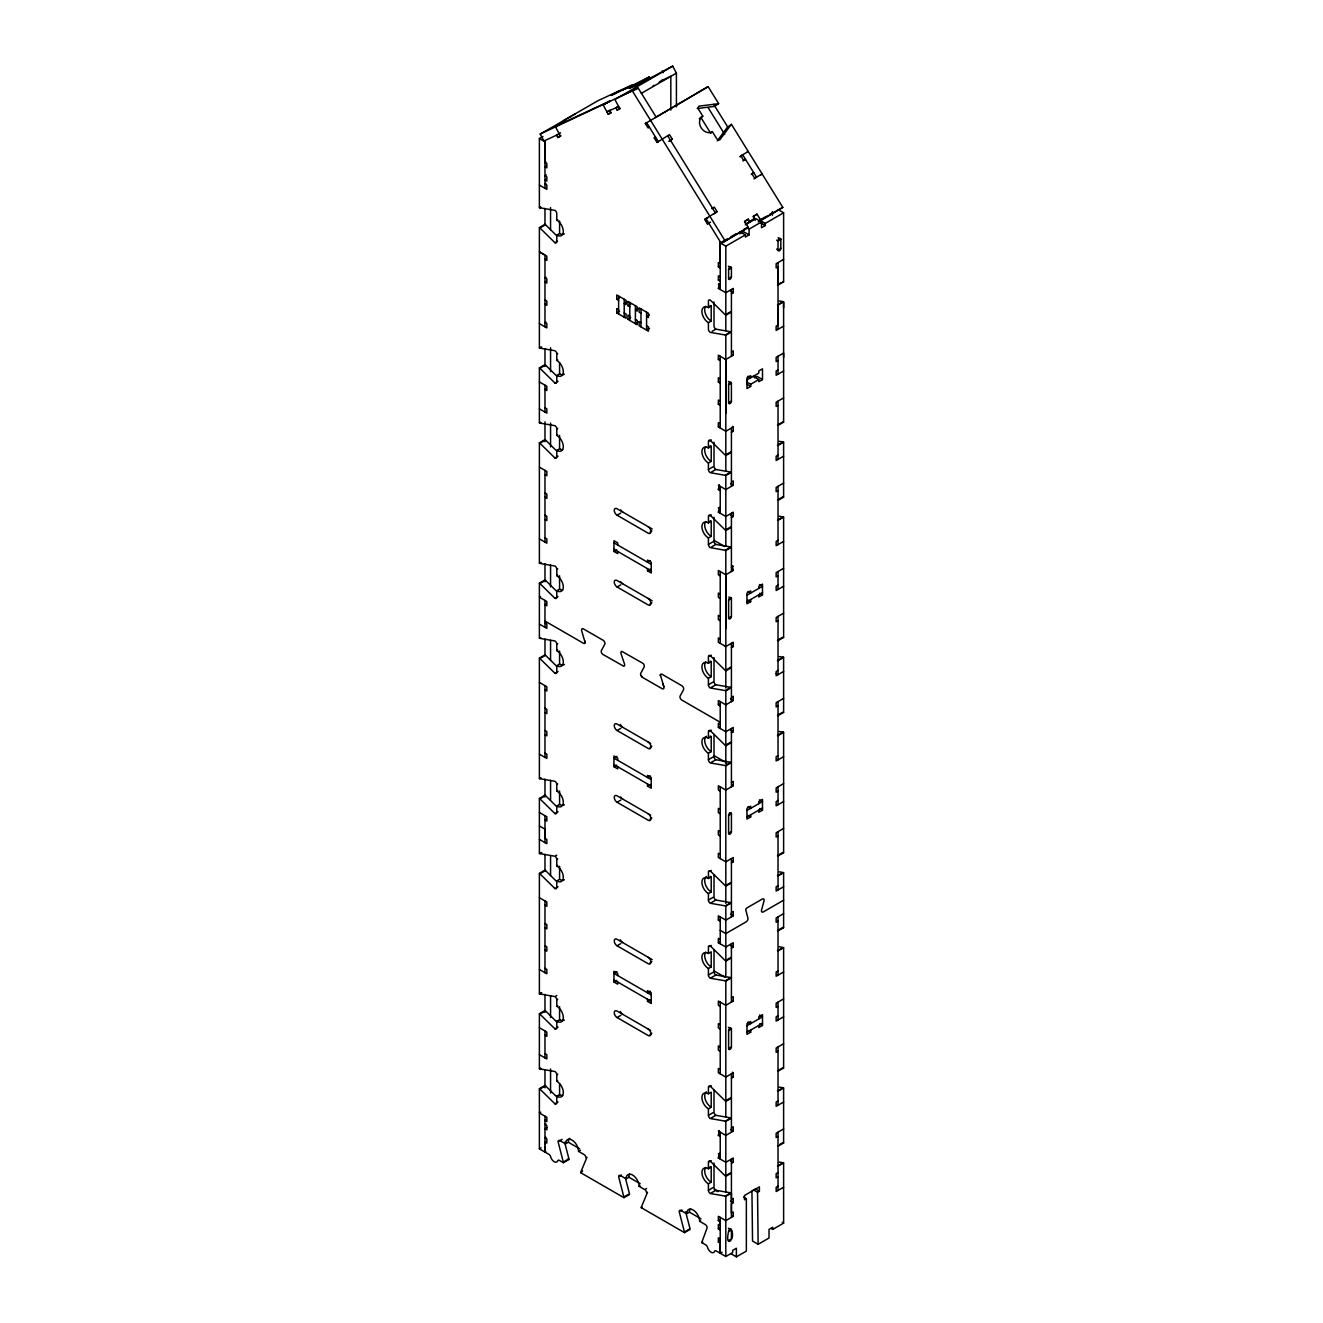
<?xml version="1.0" encoding="UTF-8"?>
<svg xmlns="http://www.w3.org/2000/svg" width="1323" height="1323" viewBox="0 0 1323 1323"><rect width="100%" height="100%" fill="white"/><g stroke="black" fill="none" stroke-linecap="round" stroke-linejoin="round"><path stroke-width="1.5" d="M556.768 1096.899L545.506 1085.852A2.629 1.521 60 0 0 544.977 1085.455L539.387 1088.68A2.629 1.521 60 0 1 539.916 1089.077L554.916 1103.812A2.629 1.521 60 0 0 556.785 1102.737L556.785 1096.271A9.228 5.325 60 0 0 563.317 1092.5A9.228 5.325 60 0 0 556.785 1081.205L556.785 1074.739A2.629 1.521 60 0 0 554.916 1071.514L539.916 1068.918A2.629 1.521 60 0 1 539.387 1068.703L539.387 1013.732L544.977 1010.507A2.629 1.521 60 0 1 545.506 1010.904L556.768 1021.935M539.387 1013.732A2.629 1.521 60 0 1 539.916 1014.129L554.916 1028.847A2.629 1.521 60 0 0 556.785 1027.773L556.785 1021.323A9.228 5.325 60 0 0 563.317 1017.552A9.228 5.325 60 0 0 556.785 1006.241L556.785 999.791A2.629 1.521 60 0 0 554.916 996.566L539.916 993.953A2.629 1.521 60 0 1 539.387 993.738L539.387 873.412L544.977 870.17A2.629 1.521 60 0 1 545.506 870.567L556.768 881.614M539.387 873.412A2.629 1.521 60 0 1 539.916 873.808L554.916 888.527A2.629 1.521 60 0 0 556.785 887.452L556.785 880.986A9.228 5.325 60 0 0 563.317 877.232A9.228 5.325 60 0 0 556.785 865.92L556.785 859.47A2.629 1.521 60 0 0 554.916 856.229L539.916 853.633A2.629 1.521 60 0 1 539.387 853.418L539.387 798.447L544.977 795.222A2.629 1.521 60 0 1 545.506 795.619L556.768 806.666M539.387 798.447A2.629 1.521 60 0 1 539.916 798.844L554.916 813.579A2.629 1.521 60 0 0 556.785 812.504L556.785 806.038A9.228 5.325 60 0 0 563.317 802.267A9.228 5.325 60 0 0 556.785 790.972L556.785 784.506A2.629 1.521 60 0 0 554.916 781.281L539.916 778.685A2.646 1.521 60 0 1 539.387 778.47L539.387 658.126L544.977 654.902A2.629 1.521 60 0 1 545.506 655.298L556.768 666.345M539.387 658.126A2.629 1.521 60 0 1 539.916 658.523L554.916 673.242A2.629 1.521 60 0 0 556.785 672.167L556.785 665.717A9.228 5.325 60 0 0 563.317 661.947A9.228 5.325 60 0 0 556.785 650.651L556.785 644.185A2.629 1.521 60 0 0 554.916 640.96L539.916 638.364A2.646 1.521 60 0 1 539.387 638.133L539.387 583.162L544.977 579.937A2.646 1.521 60 0 1 545.506 580.334L556.768 591.381M539.387 583.162A2.646 1.521 60 0 1 539.916 583.575L554.916 598.294A2.629 1.521 60 0 0 556.785 597.219L556.785 590.753A9.228 5.325 60 0 0 563.317 586.999A9.228 5.325 60 0 0 556.785 575.687L556.785 569.237A2.629 1.521 60 0 0 554.916 565.996L539.916 563.4A2.646 1.521 60 0 1 539.387 563.185L539.387 442.841L544.977 439.616A2.629 1.521 60 0 1 545.506 440.013L556.768 451.06M539.387 442.841A2.629 1.521 60 0 1 539.916 443.238L554.916 457.973A2.629 1.521 60 0 0 556.785 456.898L556.785 450.432A9.228 5.325 60 0 0 563.317 446.661A9.228 5.325 60 0 0 556.785 435.366L556.785 428.9A2.629 1.521 60 0 0 554.916 425.675L539.916 423.079A2.646 1.521 60 0 1 539.387 422.864L539.387 367.893L544.977 364.668A2.646 1.521 60 0 1 545.506 365.065L556.768 376.096M539.387 367.893A2.646 1.521 60 0 1 539.916 368.29L554.916 383.009A2.629 1.521 60 0 0 556.785 381.934L556.785 375.484A9.228 5.325 60 0 0 563.317 371.713A9.228 5.325 60 0 0 556.785 360.402L556.785 353.952A2.629 1.521 60 0 0 554.916 350.727L539.916 348.131A2.646 1.521 60 0 1 539.387 347.899L539.387 227.573L544.977 224.331A2.646 1.521 60 0 1 545.506 224.728L556.768 235.775M542.943 136.467L539.387 138.518L539.387 207.579A2.646 1.521 60 0 0 539.916 207.794L554.916 210.39A2.629 1.521 60 0 1 556.751 213.218L556.785 220.081A9.228 5.325 60 0 1 563.317 231.393A9.228 5.325 60 0 1 556.785 235.147L556.785 241.613A2.629 1.521 60 0 1 554.916 242.688L539.916 227.969A2.646 1.521 60 0 0 539.387 227.573M545.903 1151.539L544.977 1152.085L544.977 1147.058M544.977 1144.544L545.903 1141.501M544.977 842.619L544.977 829.157L539.387 825.932M539.387 624.109L546.846 628.408L546.846 624.109L544.977 623.034L544.977 621.066L583.393 643.243A2.629 1.521 60 0 0 585.163 642.78L581.558 630.393A2.629 1.521 60 0 1 583.377 628.888L603.09 640.249A2.629 1.521 60 0 1 604.363 641.589L604.859 642.763A2.629 1.521 60 0 1 604.76 644.301L601.386 650.552A2.629 1.521 60 0 0 602.61 654.273L623.662 666.23A2.629 1.521 60 0 0 624.456 663.865L621.066 653.711A2.629 1.521 60 0 1 621.86 651.363L642.912 663.319A2.629 1.521 60 0 1 644.136 667.04L640.762 673.275A2.629 1.521 60 0 0 640.663 674.813L642.432 677.326L662.145 688.704A2.629 1.521 60 0 0 663.815 686.587L660.359 674.796A2.629 1.521 60 0 1 662.128 674.333L681.825 685.711A2.629 1.521 60 0 1 683.511 689.763L680.121 696.014A2.629 1.521 60 0 0 681.808 700.065L720.225 722.242L720.225 724.21L718.356 723.135L718.356 727.435L725.814 731.751L733.273 727.435L733.273 731.751L731.421 732.826M545.886 166.235L544.96 166.781L546.846 167.872L546.846 163.556L544.977 162.481L544.977 140.519M722.093 1252.186L720.225 1253.261L720.225 1243.223L718.356 1242.132L718.356 1237.832L720.241 1238.923M720.225 241.712L720.225 263.657L718.356 262.582L718.356 266.899L720.241 267.974M725.814 628.59L725.814 574.777L733.273 570.461L732.347 565.632M725.814 413.322L725.814 359.492L733.273 355.192L733.273 350.876L731.421 351.968M779.346 283.602L777.494 284.677A2.646 1.521 60 0 0 778.023 285.073L783.613 281.849L783.613 212.788L765.256 223.405L765.256 225.555L761.519 227.705L761.519 221.95L749.099 229.127L749.099 234.882L745.362 237.032L745.362 234.882L725.814 246.161L725.814 330.684M772.434 215.236L772.434 211.564M778.023 329.361L778.023 305.067L783.613 301.842L783.613 422.169L778.023 425.411A2.629 1.521 60 0 1 777.494 425.014M778.023 285.073L778.023 262.582M782.158 637.603L777.494 640.282A2.629 1.521 60 0 0 778.023 640.679L783.613 637.454L783.613 517.111A2.629 1.521 60 0 0 783.084 516.896L779.33 516.251M777.494 499.962A2.629 1.521 60 0 0 778.023 500.359L783.613 497.134L783.613 442.163A2.629 1.521 60 0 0 783.084 441.948L779.33 441.287M783.613 357.524L783.613 353.043L776.154 357.342L776.154 361.642L778.023 360.567M783.613 307.912L783.613 301.842A2.646 1.521 60 0 0 783.084 301.611L779.33 300.966M585.163 642.78L585.08 641.142M660.359 674.796L660.293 675.855M586.949 1157.294L580.78 1172.128A2.629 1.521 60 0 0 580.698 1172.707L623.943 1197.679L629.55 1194.454A2.629 1.521 60 0 0 629.467 1193.793L625.531 1178.512M647.509 1192.271L641.341 1207.105A2.629 1.521 60 0 0 641.258 1207.667L684.504 1232.639L690.11 1229.414A2.629 1.521 60 0 0 690.027 1228.753L685.645 1211.785M717.248 140.883L727.253 127.405A2.629 2.15 54.8 0 1 727.716 126.991L731.47 124.362L782.803 207.38L760.378 220.809M649.345 127.091L648.105 127.984L645.343 123.502L708.119 86.623L718.604 103.558L714.867 106.204A2.629 2.15 54.8 0 1 714.271 106.419L697.254 108.536M760.874 174.818L762.131 173.941L754.672 178.241L751.894 173.76L753.763 172.685L751.266 174.454M708.119 86.623L655.348 117.565M655.513 137.063L654.273 137.956L657.051 142.437L657.978 141.892M657.051 142.437L669.488 134.615L672.266 139.08L669.14 141.28M700.347 117.863A9.228 7.525 54.8 0 1 700.909 117.482L702.778 116.159L698.627 109.445A2.629 2.15 54.8 0 1 699.106 106.121L718.009 103.773A2.629 2.15 55.1 0 0 718.604 103.558M669.157 141.048L672.266 139.08M731.47 124.362A2.629 2.15 54.7 0 0 730.991 124.759L719.894 139.742A2.629 2.15 54.8 0 1 716.636 138.568L712.485 131.853L710.616 133.176L700.909 117.482M740.185 156.527L742.683 154.758L756.524 177.166L754.044 178.936M742.947 161.009L745.444 159.24L743.576 160.315L740.814 155.849L748.272 151.533L746.867 152.343M711.857 208.654L714.337 207.132L717.116 211.614L713.99 213.813M710.55 222.132L707.441 223.918L704.663 219.436L717.116 211.614M707.441 223.918L709.624 222.496M749.694 221.404L748.305 219.155L744.568 221.801L745.957 224.034L754.656 218.527L753.283 216.294L757.004 214.144L760.725 220.147L758.228 221.9M757.004 214.144L753.267 216.774L755.383 220.197M754.656 218.527L747.611 223.074M705.92 218.56L721.267 243.399L748.289 227.308L744.584 221.305L748.305 219.155M721.267 243.399L748.289 227.308M659.119 82.158L662.294 80.19M676.417 106.882L676.417 73.112L672.679 66.15L634.792 86.326L628.905 88.36L649.328 76.949L650.271 78.685M540.512 596.557L539.387 597.202L546.846 601.502L546.846 605.818L544.977 604.727L545.903 604.198M559.298 133.904L543.935 141.015L540.197 134.053L575.092 113.993M563.003 122.642L555.544 126.942L560.539 136.236L557.76 137.509L556.52 135.194L560.555 132.862M563.912 122.444L565.781 121.369M618.668 91.122L611.209 95.421L626.937 87.946M613.988 94.148L615.856 93.073M622.306 90.295L624.158 89.22M625.068 89.021L649.328 76.949M609.688 110.603L610.928 112.935L608.167 114.208L603.172 104.93L610.631 100.631L561.134 123.717M603.172 104.93L610.631 100.631M672.679 66.15L614.881 99.523L619.875 108.8L617.097 110.074L615.856 107.758L616.783 107.213M540.197 134.053L638.199 88.095L655.927 116.755M557.76 137.509L560.869 135.723M609.903 110.173L606.91 111.893L618.618 106.485M641.39 93.338L676.417 73.112M608.167 114.208L611.276 112.422M617.097 110.074L620.206 108.288M544.977 162.481L545.903 161.952M546.366 174.934L544.96 175.744L546.846 176.835L546.846 181.135L544.977 180.06L545.903 179.531M645.343 123.502L646.269 122.956M545.903 183.467L544.977 184.013L546.846 185.088L546.846 189.387L539.387 185.088M654.273 137.956L655.199 137.41M539.387 207.579L540.313 207.05M539.916 207.794L540.842 207.264M540.842 227.424L545.506 224.728M556.785 220.081L557.711 219.552M556.785 235.147L559.579 233.543A9.228 5.325 60 0 0 564.375 233.873M554.916 242.688L557.413 241.249M545.903 258.845L544.977 259.391L546.846 260.466L546.846 256.166L539.387 251.85L544.977 255.091L544.977 326.847M740.053 156.759L743.278 155.056M545.903 277.152L544.977 277.681L546.846 278.773L546.846 283.072L544.977 281.997L545.903 281.452M545.903 303.695L544.977 304.24L546.846 305.315L546.846 301.016L544.977 299.941M704.663 219.436L707.772 217.65M545.903 322.002L544.977 322.547L546.846 323.622L546.846 327.922L539.387 323.622M745.279 224.86L755.929 218.708L761.519 221.95M627.003 301.958L624.208 303.579L626.077 304.654L626.077 300.338L616.75 294.963L616.75 299.263L619.561 297.658M720.225 289.489L720.225 242.936L727.336 238.835M730.891 236.784L736.216 233.708M766.331 216.311L759.65 220.164L765.256 223.405M769.672 214.376L773.012 212.457M539.387 347.899L540.776 347.106M760.725 220.147L782.803 207.38M539.916 348.131L541.785 347.039M739.772 233.807L743.493 231.657L749.099 234.882M638.199 308.424L635.404 310.029L637.256 311.103L637.256 306.804L627.945 301.412L627.945 305.729L630.74 304.108M618.618 309.665L616.75 308.59L616.75 312.906L619.561 311.285M556.785 353.952L557.711 353.406M540.842 367.744L545.506 365.065M718.356 266.899L719.299 266.353M556.785 360.402L557.711 359.873M629.814 316.131L627.945 315.056L627.945 319.356L630.74 317.752M649.378 314.874L646.583 316.495L648.452 317.57L648.452 313.253L639.125 307.879L639.125 312.178L640.994 313.253M728.609 269.578L731.421 267.974A1.984 1.141 -60 0 0 730.015 267.064A1.984 1.141 -60 0 0 728.609 269.479L728.609 278.558A1.984 1.141 -60 0 0 730.015 279.269A1.984 1.141 -60 0 0 731.421 276.838M778.023 237.727L780.818 239.347L778.023 241.051L778.023 250.03L780.818 248.41L780.818 239.347A1.984 1.141 -60 0 0 779.429 238.537A1.984 1.141 -60 0 0 778.023 240.968L776.618 240.158M638.381 321.936L635.404 323.672L635.404 305.729M720.241 276.954L718.356 275.862L718.356 280.162L719.299 279.633M556.785 375.484L559.579 373.863A9.228 5.325 60 0 0 564.375 374.211M731.421 293.805L733.273 292.73L733.273 288.414L725.814 292.73L718.356 288.414L719.299 283.569M728.609 278.558L731.421 276.937L731.421 267.874L728.427 266.237M718.356 288.414L719.299 287.885M554.916 383.009L558.025 381.222M649.56 328.402L646.583 330.122L646.583 312.178M545.903 388.912L544.977 389.458L546.846 390.533L546.846 386.233L539.387 381.917M783.613 259.358L776.154 263.657L776.154 267.974L778.023 266.899L778.023 325.045L776.154 326.12L776.154 330.436L783.613 326.12M708.417 322.696A9.228 5.325 60 0 1 701.901 311.401A9.228 5.325 60 0 1 708.417 307.631L711.212 306.01L711.212 321.092L708.417 322.696L708.45 329.576A2.629 1.521 60 0 0 710.286 332.387L725.285 334.984A2.646 1.538 60 0 1 725.814 335.199L731.421 331.974A2.646 1.538 60 0 0 730.875 331.759L715.875 329.162L712.154 331.312M726.228 314.279L730.875 311.6A2.646 1.521 60 0 0 731.421 311.996L725.814 315.221A2.646 1.521 60 0 1 725.285 314.824L710.286 300.089A2.629 1.521 60 0 0 708.417 301.164L708.417 307.631M780.289 283.072L781.215 282.527M539.387 422.864L540.313 422.318M539.916 423.079L540.842 422.533M556.785 428.9L557.711 428.371M725.285 334.984L729.949 332.288M778.42 304.307L783.084 301.611M540.842 442.709L545.506 440.013M556.785 435.366L557.711 434.82M556.785 450.432L559.579 448.811A9.228 5.325 60 0 0 562.688 449.704M724.706 358.847L725.814 359.492L718.356 355.192L718.356 359.492L719.299 358.963M554.916 457.973L558.025 456.17M720.225 378.874L718.356 377.799L718.356 382.099L719.299 381.553M728.609 384.795A1.968 1.141 -60 0 1 730.015 382.364A1.968 1.141 -60 0 1 731.404 383.174L731.421 401.117A1.968 1.141 -60 0 1 730.015 403.532A1.968 1.141 -60 0 1 728.609 402.738L728.626 384.795L731.421 383.174L728.427 381.454M746.718 380.081L758.774 373.119L758.774 370.969L762.495 368.819L762.495 379.585L758.774 381.735L758.774 379.585L753.184 376.344M754.424 377.783L756.905 376.344L762.495 379.585M746.503 381.818L750.687 384.249L758.774 379.585M720.225 401.117L718.356 400.042L718.356 404.342L719.299 403.813M778.023 369.894L776.154 370.969L776.154 375.285L783.613 370.969M750.687 384.249L750.687 386.399L746.966 388.549L746.966 377.783L750.687 375.633L750.687 377.783L747.892 376.179M728.626 402.721L731.421 401.117M720.225 423.724L718.356 422.649L718.356 426.949L719.299 426.403M731.421 432.323L733.273 431.248L733.273 426.949L725.814 431.248L718.356 426.949M783.613 397.892L776.154 402.192L776.154 406.492L778.023 405.417M709.36 440.956L711.212 439.881M708.417 463.017A9.228 5.325 60 0 1 701.901 451.722A9.228 5.325 60 0 1 708.417 447.951L711.212 446.347L711.212 461.413L708.417 463.017L708.417 469.483A2.629 1.521 60 0 0 710.286 472.708L725.285 475.304A2.646 1.521 60 0 1 725.814 475.536L731.421 472.294A2.646 1.521 60 0 0 730.875 472.079L715.875 469.483L711.212 472.179M652.173 529.035L617.064 508.76A3.952 2.282 60 0 0 614.269 510.364A3.952 2.282 60 0 0 617.064 515.209L620.801 513.059M726.228 454.599L730.875 451.92A2.646 1.521 60 0 0 731.421 452.317L725.814 455.542A2.646 1.521 60 0 1 725.285 455.145L710.286 440.427A2.629 1.521 60 0 0 708.417 441.502L708.417 447.951M778.42 424.468L779.346 423.939M780.289 423.393L781.215 422.847M782.158 422.318L783.084 421.772A2.629 1.521 60 0 0 783.613 422.169M539.387 563.185L540.776 562.374M539.916 563.4L540.842 562.87M708.417 469.483L713.08 466.787M556.785 569.237L557.711 568.692M725.285 475.304L729.949 472.625M782.158 442.477L777.494 445.173A2.629 1.521 60 0 1 778.023 445.388L783.613 442.163M540.842 583.03L545.506 580.334M556.785 575.687L557.711 575.158M720.225 490.635L718.356 489.56L719.299 484.714M718.356 489.56L719.299 489.014M731.421 482.019L733.273 480.944L733.273 485.26L725.814 489.56L718.356 485.26M778.023 455.112L776.154 456.187L776.154 460.503L783.613 456.187M617.692 544.993L617.692 542.843L613.955 540.694L613.955 551.459L616.75 549.839M650.006 532.078L651.875 531.003M556.785 590.753L559.579 589.148A9.228 5.325 60 0 0 562.688 590.025M554.916 598.294L558.025 596.491M731.421 517.541L733.273 516.466L733.273 512.166L725.814 516.466L718.356 512.166L719.299 507.321M709.36 515.92L711.212 514.829M718.356 512.166L719.299 511.621M708.417 537.981A9.228 5.325 60 0 1 701.901 526.67A9.228 5.325 60 0 1 708.417 522.916L711.212 521.295L711.212 536.361L708.417 537.981L708.417 544.431A2.629 1.521 60 0 0 710.286 547.672L725.285 550.269A2.646 1.521 60 0 1 725.814 550.484L731.421 547.259A2.646 1.521 60 0 0 730.875 547.044L715.875 544.431L711.212 547.127M783.613 483.093L776.154 487.41L776.154 491.709L778.023 490.635M650.321 560.605L647.526 562.209L647.526 560.059L651.247 562.209L651.247 572.975L647.526 570.825L647.526 568.675M544.977 623.034L545.903 622.488M652.173 600.791L617.064 580.516A3.952 2.282 60 0 0 614.269 582.137A3.952 2.282 60 0 0 617.064 586.965L620.801 584.816M647.526 570.825L650.321 569.221M726.228 529.564L730.875 526.868A2.646 1.521 60 0 0 731.421 527.265L725.814 530.506A2.646 1.521 60 0 1 725.285 530.093L710.286 515.375A2.629 1.521 60 0 0 708.417 516.45L708.417 522.916M778.42 499.433L783.084 496.737A2.629 1.521 60 0 0 783.613 497.134M539.387 638.133L540.313 637.603M539.916 638.364L540.842 637.818M708.417 544.431L713.08 541.752M556.785 644.185L557.711 643.639M725.285 550.269L729.949 547.573M782.158 517.442L777.494 520.121A2.629 1.521 60 0 1 778.023 520.352L783.613 517.111M540.842 657.978L545.506 655.298M556.785 650.651L557.711 650.106M650.006 603.834L651.875 602.759M556.785 665.717L559.579 664.096A9.228 5.325 60 0 0 562.688 664.989M731.421 567.236L733.273 566.161M778.023 540.33L776.154 541.405L776.154 545.704L783.613 541.405M554.916 673.242L558.025 671.456M728.626 600.063L731.421 598.459L731.421 616.402A1.968 1.141 -60 0 1 730.015 618.817A1.968 1.141 -60 0 1 728.609 618.006L728.626 600.063A1.968 1.141 -60 0 1 730.015 597.649A1.968 1.141 -60 0 1 731.404 598.459L728.923 597.02M783.613 568.311L776.154 572.627L776.154 576.927L778.023 575.852M746.949 595.218L762.495 586.254L759.501 584.534M746.949 601.684L762.495 592.721M778.023 585.179L776.154 586.254L776.154 590.554L783.613 586.254M750.687 599.517L750.687 601.684L746.966 603.834L746.966 593.068L750.687 590.918L750.687 593.068L747.892 591.447M758.774 588.404L758.774 586.254L762.495 584.088L762.495 594.854L758.774 597.004L758.774 594.854M728.626 618.006L731.421 616.386M709.36 656.241L711.212 655.166M724.706 645.889L725.814 646.534L733.273 642.234L733.273 646.534L731.421 647.609M783.613 613.161L776.154 617.477L776.154 621.777L778.023 620.702M708.417 678.302A9.228 5.325 60 0 1 701.901 667.007A9.228 5.325 60 0 1 708.417 663.236L711.212 661.616L711.212 676.681L708.417 678.302L708.417 684.768A2.629 1.521 60 0 0 710.286 687.993L725.285 690.589A2.646 1.521 60 0 1 725.814 690.804L731.421 687.58A2.646 1.521 60 0 0 730.875 687.365L715.875 684.768L711.212 687.447M650.618 743.41L617.064 724.028A3.952 2.282 60 0 0 614.269 725.649A3.952 2.282 60 0 0 617.064 730.494L620.801 728.345M726.228 669.885L730.875 667.189A2.629 1.521 60 0 0 731.421 667.586L725.814 670.827A2.629 1.521 60 0 1 725.285 670.43L710.286 655.695A2.629 1.521 60 0 0 708.417 656.77L708.417 663.236M539.387 778.47L540.776 777.659M539.916 778.685L540.842 778.139M708.417 684.768L713.08 682.073M556.785 784.506L557.711 783.977M725.285 690.589L729.949 687.894M778.42 659.912L783.084 657.217A2.629 1.521 60 0 1 783.613 657.448L783.613 712.402L778.023 715.644A2.646 1.521 60 0 1 777.494 715.247M783.613 657.448L778.023 660.673A2.629 1.521 60 0 0 777.494 660.458M540.842 798.315L545.506 795.619M556.785 790.972L557.711 790.426M616.948 756.392L613.955 758.129L651.247 779.644M731.421 697.304L733.273 696.229L733.273 700.529L725.814 704.845L718.356 700.529L718.356 704.845L719.299 704.299M778.023 670.397L776.154 671.472L776.154 675.772L783.613 671.472M617.692 760.278L617.692 758.129L613.955 755.962L613.955 766.728L616.75 765.124M650.006 747.363L651.875 746.288M556.785 806.038L559.579 804.417A9.228 5.325 60 0 0 562.688 805.31M554.916 813.579L558.025 811.776M545.903 819.483L544.977 820.012L546.846 821.087L546.846 816.787L539.387 812.487M709.36 731.189L711.212 730.114M718.356 727.435L719.299 726.906M708.417 753.267A9.228 5.325 60 0 1 701.901 741.955A9.228 5.325 60 0 1 708.417 738.184L711.212 736.58L711.212 751.646L708.417 753.267L708.417 759.716A2.629 1.521 60 0 0 710.286 762.941L725.285 765.537A2.646 1.521 60 0 1 725.814 765.769L731.421 762.528A2.646 1.521 60 0 0 730.875 762.313L715.875 759.716L711.212 762.412M783.613 698.379L776.154 702.678L776.154 706.995L778.023 705.92M650.321 775.873L647.509 777.494L647.509 775.344L651.247 777.494L651.247 788.26L647.509 786.11L647.509 783.96M650.618 815.166L617.064 795.801A3.952 2.282 60 0 0 614.269 797.405A3.952 2.282 60 0 0 617.064 802.251L620.801 800.101M647.509 786.11L650.321 784.489M726.211 744.849L730.875 742.153A2.646 1.521 60 0 0 731.421 742.55L725.814 745.775A2.646 1.521 60 0 1 725.285 745.378L710.286 730.66A2.629 1.521 60 0 0 708.417 731.735L708.417 738.184M778.42 714.701L782.158 712.551M539.387 853.418L540.313 852.888M539.916 853.633L541.785 852.558M708.417 759.716L713.08 757.021M555.858 855.7L556.785 855.154M556.785 859.47L557.711 858.925M725.285 765.537L729.949 762.858M778.42 734.86L783.084 732.181A2.646 1.521 60 0 1 783.613 732.396L783.613 852.74L778.023 855.964A2.646 1.521 60 0 1 777.494 855.568M783.613 732.396L778.023 735.621A2.646 1.521 60 0 0 777.494 735.406M540.842 873.263L545.506 870.567M556.785 865.92L557.711 865.391M650.006 819.119L651.875 818.044M556.785 880.986L559.579 879.382A9.228 5.325 60 0 0 564.375 879.712M731.421 782.521L733.273 781.446L733.273 785.746L725.814 790.046L718.356 785.746L718.356 790.046L720.225 791.137M778.023 755.615L776.154 756.69L776.154 760.99L783.613 756.69M554.916 888.527L558.025 886.741M728.609 815.348L731.421 813.728A1.984 1.141 -60 0 0 730.015 812.934A1.984 1.141 -60 0 0 728.609 815.348L728.609 833.292A1.984 1.141 -60 0 0 730.015 834.102A1.984 1.141 -60 0 0 731.421 831.671L731.421 813.728L729.552 812.653M783.613 783.596L776.154 787.896L776.154 792.212L778.023 791.137M746.949 810.503L762.495 801.54L759.501 799.82M746.949 816.969L762.495 807.989M778.023 800.465L776.154 801.54L776.154 805.839L783.613 801.54M750.687 814.803L750.687 816.952L746.966 819.102L746.966 808.336L750.687 806.187L750.687 808.336L747.892 806.732M758.774 803.673L758.774 801.523L762.495 799.373L762.495 810.139L758.774 812.289L758.774 810.139M728.609 833.292L731.421 831.671M783.613 828.446L776.154 832.746L776.154 837.062L778.023 835.987M709.36 871.51L711.212 870.435M731.421 862.894L733.273 861.819L733.273 857.502L725.814 861.819L718.356 857.502L718.356 853.203L720.225 854.278M708.417 893.587A9.228 5.325 60 0 1 701.901 882.276A9.228 5.325 60 0 1 708.417 878.522L711.212 876.901L711.212 891.967L708.417 893.587L708.417 900.037A2.629 1.521 60 0 0 710.286 903.278L725.285 905.875A2.629 1.521 60 0 1 725.814 906.09L731.421 902.865A2.629 1.521 60 0 0 730.875 902.633L715.875 900.037L711.212 902.733M652.173 959.588L617.064 939.313A3.952 2.282 60 0 0 614.269 940.934A3.952 2.282 60 0 0 617.064 945.78L620.801 943.613M726.211 885.17L729.949 883.02M778.42 855.022L783.084 852.343A2.646 1.521 60 0 0 783.613 852.74M539.387 993.738L540.776 992.928M539.916 993.953L541.785 992.878M708.417 900.037L713.08 897.358M555.858 996.021L556.785 995.491M556.785 999.791L557.711 999.245M725.285 905.875L729.949 903.179M782.158 873.048L777.494 875.727A2.629 1.521 60 0 1 778.023 875.942L783.613 872.717L783.613 927.688L778.023 930.912A2.629 1.521 60 0 1 777.494 930.516M540.842 1013.583L545.506 1010.904M556.785 1006.241L557.711 1005.712M616.948 971.677L613.955 973.397L651.247 994.929M731.421 912.589L733.273 911.514L733.273 915.814L725.814 920.113L718.356 915.814L718.356 920.113L719.299 919.584M778.023 885.666L776.154 886.757L776.154 891.057L783.613 886.757M617.692 975.547L617.692 973.397L613.955 971.247L613.955 982.013L616.75 980.393M650.006 962.631L651.875 961.556M556.785 1021.323L559.579 1019.702A9.228 5.325 60 0 0 564.375 1020.05M554.916 1028.847L558.025 1027.061M545.903 1034.751L544.977 1035.297L546.846 1036.372L546.846 1032.056L539.387 1027.756M783.613 900.202L763.305 911.927A2.629 1.521 -60 0 1 761.552 910.042L764.033 900.831A2.629 1.521 -60 0 0 762.246 899.078L747.181 907.776A2.629 1.521 -60 0 0 745.692 909.513L747.892 917.93A2.629 1.521 -60 0 1 746.139 921.85L725.814 933.575L720.225 930.35M709.36 946.474L711.212 945.399M720.225 939.495L718.356 938.42L718.356 942.72L719.299 942.191M708.417 968.535A9.228 5.325 60 0 1 701.901 957.24A9.228 5.325 60 0 1 708.417 953.47L711.212 951.849L711.212 966.931L708.417 968.535L708.417 975.001A2.629 1.521 60 0 0 710.286 978.226L725.285 980.823A2.629 1.521 60 0 1 725.814 981.038L731.421 977.813A2.629 1.521 60 0 0 730.875 977.598L715.875 975.001L711.212 977.68M783.613 913.664L776.154 917.964L776.154 922.263L778.023 921.188M650.321 991.159L647.509 992.779L647.509 990.629L651.247 992.779L651.247 1003.545L647.509 1001.379L647.509 999.229M731.421 948.111L733.273 947.02L733.273 942.72L725.814 947.02L718.356 942.72M650.618 1030.452L617.064 1011.07A3.952 2.282 60 0 0 614.269 1012.69A3.952 2.282 60 0 0 617.064 1017.536L620.801 1015.386M647.509 1001.379L650.321 999.775M726.211 960.118L730.875 957.422A2.629 1.521 60 0 0 731.421 957.835L725.814 961.06A2.629 1.521 60 0 1 725.285 960.663L710.286 945.928A2.629 1.521 60 0 0 708.417 947.003L708.417 953.47M778.42 929.986L783.084 927.291A2.629 1.521 60 0 0 783.613 927.688M539.387 1068.703L540.313 1068.157M539.916 1068.918L540.842 1068.372M708.417 975.001L713.08 972.306M556.785 1074.739L557.711 1074.21M725.285 980.823L729.949 978.127M782.158 947.996L777.494 950.691A2.629 1.521 60 0 1 778.023 950.906L783.613 947.681L783.613 1068.008L778.023 1071.25A2.629 1.521 60 0 1 777.494 1070.853M540.842 1088.548L545.506 1085.852M556.785 1081.205L557.711 1080.659M650.006 1034.388L651.875 1033.313M556.785 1096.271L559.579 1094.65A9.228 5.325 60 0 0 562.688 1095.543M731.421 997.79L733.273 996.715L733.273 1001.031L725.814 1005.331L718.356 1001.031L718.356 1005.331L720.225 1006.406M778.023 970.884L776.154 971.958L776.154 976.275L783.613 971.958M540.776 1112.163L539.387 1112.974L546.846 1117.274L546.846 1121.59L544.977 1120.515L545.903 1119.969M554.916 1103.812L558.025 1102.009M545.903 1123.922L544.977 1124.451L546.846 1125.526L546.846 1129.842L544.96 1128.751L546.829 1127.676M728.609 1030.634L731.421 1029.013L731.421 1046.956A1.984 1.141 -60 0 1 730.015 1049.371A1.984 1.141 -60 0 1 728.609 1048.56L728.609 1030.634A1.984 1.141 -60 0 1 730.015 1028.203A1.984 1.141 -60 0 1 731.421 1029.013L728.427 1027.293M783.613 998.882L776.154 1003.181L776.154 1007.481L778.023 1006.406M545.886 1137.185L544.96 1137.714L546.846 1138.805L546.846 1143.105L544.977 1142.03M746.949 1025.788L762.495 1016.808L759.501 1015.088M539.387 1088.68L539.387 1148.86L541.14 1147.835M746.949 1032.238L762.495 1023.274M558.984 1141.154L562.093 1139.368M778.023 1015.733L776.154 1016.808L776.154 1021.124L783.613 1016.808M750.687 1030.088L750.687 1032.238L746.966 1034.388L746.966 1023.622L750.687 1021.472L750.687 1023.622L747.892 1022.001M758.774 1018.958L758.774 1016.808L762.495 1014.658L762.495 1025.424L758.774 1027.574L758.774 1025.424M728.609 1048.56L731.421 1046.956M564.64 1142.278L568.907 1158.816A2.629 1.521 60 0 1 568.989 1159.477L563.383 1162.719A2.629 1.521 60 0 0 563.317 1162.057L558.058 1141.699A2.629 1.521 60 0 1 559.927 1140.624L565.516 1143.849L568.311 1142.229A9.228 5.325 60 0 1 569.766 1138.326M565.516 1143.849A9.228 5.325 60 0 1 572.049 1140.079A9.228 5.325 60 0 1 578.564 1151.39L580.433 1150.299M563.317 1162.057L567.964 1159.361M709.36 1086.795L711.212 1085.72M731.421 1078.162L733.273 1077.087L733.273 1072.788L725.814 1077.087L718.356 1072.788L718.356 1068.488L720.225 1069.563M783.613 1043.731L776.154 1048.031L776.154 1052.331L778.023 1051.256M708.417 1108.856A9.228 5.325 60 0 1 701.901 1097.561A9.228 5.325 60 0 1 708.417 1093.79L711.212 1092.186L711.212 1107.252L708.417 1108.856L708.417 1115.322A2.629 1.521 60 0 0 710.286 1118.547L725.285 1121.143A2.629 1.521 60 0 1 725.814 1121.358L731.421 1118.133A2.629 1.521 60 0 0 730.875 1117.918L715.875 1115.322L711.212 1118.018M581.707 1171.599L582.633 1171.053M580.698 1172.707L581.624 1172.161M726.211 1100.438L730.875 1097.759A2.629 1.521 60 0 0 731.421 1098.156L725.814 1101.381A2.629 1.521 60 0 1 725.285 1100.984L710.286 1086.266A2.629 1.521 60 0 0 708.417 1087.341L708.417 1093.79M778.42 1070.307L783.084 1067.611A2.629 1.521 60 0 0 783.613 1068.008M708.417 1115.322L713.08 1112.626M619.544 1176.114L621.413 1175.039M725.285 1121.143L729.949 1118.464M782.158 1088.316L777.494 1091.012A2.629 1.521 60 0 1 778.023 1091.227L783.613 1088.002L783.613 1142.973L778.023 1146.198A2.629 1.521 60 0 1 777.494 1145.801M623.943 1197.679A2.629 1.521 60 0 0 623.877 1197.017L618.618 1176.66A2.629 1.521 60 0 1 620.487 1175.585L626.077 1178.81L628.872 1177.205A9.228 5.325 60 0 1 629.599 1174.163M720.225 1136.474L718.356 1135.399L719.299 1130.553M718.356 1135.399L719.299 1134.853M731.421 1127.858L733.273 1126.783L733.273 1131.099L725.814 1135.399L718.356 1131.099M778.023 1100.951L776.154 1102.026L776.154 1106.342L783.613 1102.026M626.077 1178.81A9.228 5.325 60 0 1 632.609 1175.039A9.228 5.325 60 0 1 639.125 1186.351L640.067 1185.805M623.877 1197.017L628.524 1194.322M645.657 1189.03L646.583 1188.501M731.421 1163.38L733.273 1162.305L733.273 1158.005L725.814 1162.305L718.356 1158.005L719.299 1153.16M709.36 1161.759L711.212 1160.668M718.356 1158.005L719.299 1157.46M708.417 1183.82A9.228 5.325 60 0 1 701.901 1172.509A9.228 5.325 60 0 1 708.417 1168.755L711.212 1167.134L711.212 1182.2L708.417 1183.82L708.417 1190.27A2.629 1.521 60 0 0 710.286 1193.511L725.285 1196.108A2.629 1.521 60 0 1 725.814 1196.323L731.421 1193.098L731.421 1217.375M641.258 1207.667L642.184 1207.138M783.613 1128.932L776.154 1133.249L776.154 1137.548L778.023 1136.474M726.211 1175.403L730.875 1172.707M779.975 1144.362L783.084 1142.576A2.629 1.521 60 0 0 783.613 1142.973M708.417 1190.27L713.08 1187.591M711.212 1192.966L715.875 1190.27L730.875 1192.866A2.629 1.521 60 0 1 731.421 1193.098M680.105 1211.091L681.973 1210.016M684.504 1232.639A2.629 1.521 60 0 0 684.438 1231.978L679.179 1211.62A2.629 1.521 60 0 1 681.047 1210.545L686.637 1213.77L689.432 1212.166A9.228 5.325 60 0 1 690.49 1208.66M725.285 1196.108L729.949 1193.412M782.158 1163.281L777.494 1165.96A2.629 1.521 60 0 1 778.023 1166.175L783.613 1162.95L783.613 1223.13L772.748 1229.398L771.342 1228.587M778.023 1172.525L776.154 1173.617L776.154 1177.917L778.023 1176.842M686.637 1213.77A9.228 5.325 60 0 1 693.169 1210.016A9.228 5.325 60 0 1 699.685 1221.311L700.628 1220.765M731.421 1159.08L731.421 1199.448L733.273 1198.373L733.273 1202.673L731.421 1203.748L731.421 1213.075L733.273 1212L733.273 1216.3L725.814 1220.616L718.356 1216.3L718.356 1220.616L720.225 1221.691L720.225 1225.627L718.356 1224.552L718.356 1228.869L720.241 1229.943M684.438 1231.978L689.085 1229.282M730.792 1253.625L736.382 1256.85L746.354 1251.095L746.354 1198.704L744.485 1199.779L744.485 1195.479L759.402 1186.863L759.402 1191.18L757.55 1192.255L753.349 1189.824M718.356 1220.616L719.299 1220.071M778.023 1186.169L776.154 1187.244L776.154 1191.543L783.613 1187.244M718.356 1228.869L720.225 1227.794M736.382 1256.85L736.382 1248.234L732.661 1250.384L732.661 1252.55L725.814 1256.486L716.289 1250.996A2.629 1.521 60 0 0 714.8 1250.996L714.007 1252.253A5.275 3.043 60 0 1 708.037 1248.796L707.243 1246.63A2.629 1.521 60 0 0 705.754 1244.91L701.818 1242.628L702.745 1242.099M728.609 1231.548A1.984 1.141 -60 0 1 730.015 1229.133A1.984 1.141 -60 0 1 731.421 1229.943C736.035 1239.552 724.359 1249.226 728.609 1231.548L731.421 1229.943L731.421 1238.907L728.609 1240.527M718.356 1242.132L720.225 1241.057M751.944 1191.014L752.539 1241.057L758.129 1244.298L769.01 1238.014L769.01 1229.398L772.748 1227.248L772.748 1229.398M653.992 85.3L653.115 85.78M632.526 84.705L597.996 100.68L563.466 120.608M569.518 117.383L570.908 116.738M620.47 96.281L638.199 88.095M661.483 80.653L670.827 76.337L670.827 110.107M779.33 656.572L783.084 657.217M779.33 731.52L783.084 732.181M779.33 871.857L783.084 872.502A2.629 1.521 60 0 1 783.613 872.717M779.33 946.805L783.084 947.45A2.629 1.521 60 0 1 783.613 947.681M779.33 1087.126L783.084 1087.787A2.629 1.521 60 0 1 783.613 1088.002M779.33 1162.09L783.084 1162.735A2.629 1.521 60 0 1 783.613 1162.95M778.023 209.563L783.613 212.788M761.056 223.124L765.256 225.555M779.429 238.636L780.818 239.446M746.288 227.506L749.099 229.127M776.618 249.121L778.023 249.931A1.984 1.141 -60 0 0 779.429 250.742A1.984 1.141 -60 0 0 780.818 248.311M739.772 231.657L745.362 234.882M539.387 138.518L544.977 141.759L544.977 188.313M720.225 242.936L725.814 246.161M718.356 280.162L720.225 281.237M718.356 284.114L720.225 285.189M730.478 291.11L733.273 292.73M732.347 354.647L733.273 355.192M616.75 299.263L618.618 300.338M627.945 305.729L629.814 306.804M718.356 359.492L720.225 360.567M624.208 312.906L626.077 313.981L626.077 318.281L616.75 312.906M635.404 319.356L637.256 320.431L637.256 324.747L627.945 319.356M640.994 322.597L639.125 321.506L639.125 325.822L648.452 331.197L648.452 326.897L646.583 325.822M746.503 383.968L750.687 386.399M718.356 382.099L720.225 383.174M718.356 404.342L720.225 405.417M732.347 426.403L733.273 426.949M732.347 430.719L733.273 431.248M730.478 483.639L733.273 485.26M544.977 407.749L546.846 408.824L546.846 413.14L539.387 408.824M718.356 507.85L720.225 508.942M730.478 514.862L733.273 516.466M714.238 540.462L724.806 546.564M732.347 569.932L733.273 570.461M759.7 593.25L762.495 594.854M539.387 467.135L546.846 471.435L546.846 475.751L544.977 474.676M725.814 574.777L718.356 570.461L718.356 574.777L720.225 575.852M617.064 515.209L648.138 533.152A3.952 2.282 60 0 0 650.933 531.532A3.952 2.282 60 0 0 648.138 526.703M747.892 600.063L750.687 601.684M544.977 492.966L546.846 494.041L546.846 498.358L544.977 497.266M720.225 594.143L718.356 593.068L718.356 597.384L720.225 598.459M613.955 542.843L651.247 564.375M613.955 549.293L651.247 570.825M613.955 551.459L617.692 553.609L617.692 551.459M544.977 515.209L546.846 516.284L546.846 520.601L544.977 519.526M720.225 616.386L718.356 615.311L718.356 619.627L720.225 620.702M544.977 537.816L546.846 538.891L546.846 543.207L539.387 538.891M720.225 638.992L718.356 637.918L718.356 642.234L725.814 646.534M732.347 645.988L733.273 646.534M776.154 673.622L778.023 674.697L778.023 616.402M617.064 586.965L648.138 604.909A3.952 2.282 60 0 0 650.933 603.305A3.952 2.282 60 0 0 648.138 598.459M730.478 698.924L733.273 700.529M718.356 704.845L720.225 705.92M730.478 730.131L733.273 731.751M714.238 755.731L726.575 762.858M732.347 785.217L733.273 785.746M759.7 808.518L762.495 810.139M539.387 682.42L546.846 686.72L546.846 691.019L544.977 689.944M617.064 730.494L648.138 748.438A3.952 2.282 60 0 0 650.933 746.817A3.952 2.282 60 0 0 648.138 741.971M747.892 815.348L750.687 816.952M544.977 708.252L546.846 709.326L546.846 713.626L544.977 712.551M720.225 809.428L718.356 808.353L718.356 812.653L720.225 813.728M613.955 764.578L651.247 786.11M613.955 766.728L617.692 768.878L617.692 766.728M544.977 730.494L546.846 731.569L546.846 735.869L544.977 734.794M720.225 831.671L718.356 830.596L718.356 834.896L720.225 835.987M544.977 753.101L546.846 754.176L546.846 758.476L539.387 754.176M732.347 861.273L733.273 861.819M617.064 802.251L648.138 820.194A3.952 2.282 60 0 0 650.933 818.573A3.952 2.282 60 0 0 648.138 813.728M730.478 914.193L733.273 915.814M718.356 920.113L720.225 921.188M730.478 945.416L733.273 947.02M539.387 839.394L546.846 843.694L546.846 839.394L544.977 838.319L544.977 815.712M714.238 971.016L724.806 977.118M732.347 1000.486L733.273 1001.031M759.7 1023.804L762.495 1025.424M539.387 897.689L546.846 902.005L546.846 906.305L544.977 905.23M617.064 945.78L648.138 963.706A3.952 2.282 60 0 0 650.933 962.102A3.952 2.282 60 0 0 648.138 957.257M747.892 1030.617L750.687 1032.238M544.977 923.52L546.846 924.612L546.846 928.911L544.977 927.836M720.225 1024.713L718.356 1023.638L718.356 1027.938L720.225 1029.013M613.955 979.863L651.247 1001.379M613.955 982.013L617.692 984.163L617.692 982.013M544.977 945.78L546.846 946.855L546.846 951.154L544.977 950.079M720.225 1046.956L718.356 1045.881L718.356 1050.181L720.225 1051.256M732.347 1072.242L733.273 1072.788M544.977 968.37L546.846 969.461L546.846 973.761L539.387 969.461M732.347 1076.558L733.273 1077.087M617.064 1017.536L648.138 1035.479A3.952 2.282 60 0 0 650.933 1033.858A3.952 2.282 60 0 0 648.138 1029.013M730.478 1129.478L733.273 1131.099M544.977 1053.588L546.846 1054.663L546.846 1058.979L539.387 1054.663M718.356 1153.689L720.225 1154.764M730.478 1160.684L733.273 1162.305M755.218 1188.749L759.402 1191.18M743.559 1197.1L746.354 1198.704M782.224 1222.32L783.613 1223.13M714.222 1189.509L717.926 1191.659M730.478 1201.052L733.273 1202.673M732.347 1215.771L733.273 1216.3M728.427 1228.224L731.421 1229.943M568.311 1142.229L579.623 1148.761M628.872 1177.205L640.183 1183.721M689.432 1212.166L701.041 1218.863M578.564 1151.39L584.154 1154.615A2.629 1.521 60 0 1 586.023 1157.84M639.125 1186.351L644.714 1189.575A2.629 1.521 60 0 1 646.583 1192.8M699.685 1221.311L705.275 1224.536A2.629 1.521 60 0 1 707.144 1227.777L701.901 1242.065A2.629 1.521 60 0 0 701.818 1242.628M567.997 1158.915L568.989 1159.477M539.387 1148.86L548.913 1154.351A2.629 1.521 60 0 1 550.666 1156.798A5.275 3.043 60 0 0 554.188 1161.71A5.275 3.043 60 0 0 557.694 1160.866A2.629 1.521 60 0 1 559.464 1160.436L563.383 1162.719M641.986 676.996L640.861 675.408M713.725 104.368L728.262 127.868M708.136 107.593L724.739 134.45M744.006 229.077L744.551 229.954M667.619 135.69L715.247 212.689M632.609 91.32L725.021 240.753M646.583 122.626L658.292 141.544M662.195 70.995L663.137 72.732M662.972 684.057L663.815 686.587M758.129 1244.298L757.55 1192.255M778.023 356.267L778.023 374.211M778.023 401.117L778.023 459.428M778.023 486.335L778.023 544.629M778.023 571.553L778.023 589.479M778.023 701.603L778.023 759.915M778.023 786.821L778.023 804.764M778.023 831.671L778.023 889.982M778.023 916.889L778.023 975.2M778.023 1002.106L778.023 1020.05M778.023 1046.956L778.023 1105.251M778.023 1132.174L778.023 1190.468M731.421 289.489L731.421 356.267M731.421 428.024L731.421 486.335M731.421 513.241L731.421 571.536M731.421 643.309L731.421 701.603M731.421 728.526L731.421 786.821M731.421 858.577L731.421 916.889M731.421 943.795L731.421 1002.106M731.421 1073.863L731.421 1132.174M725.814 335.199L725.814 470.839M725.814 475.536L725.814 546.118M725.814 550.484L725.814 688.109M725.814 690.804L725.814 763.388M725.814 765.769L725.814 903.394M725.814 906.09L725.814 976.672M725.814 981.038L725.814 1116.678M725.814 1121.358L725.814 1192.205M725.814 1196.323L725.814 1256.486M720.225 356.267L720.225 428.024M720.225 486.335L720.225 513.241M720.225 571.553L720.225 643.309M720.225 701.603L720.225 728.526M720.225 786.821L720.225 858.577M720.225 916.889L720.225 943.795M720.225 1002.106L720.225 1073.863M720.225 1132.174L720.225 1159.08M720.225 1217.375L720.225 1253.261M714.007 301.942L714.007 325.938A2.629 1.521 60 0 0 715.875 329.162M714.007 442.262L714.007 466.258A2.629 1.521 60 0 0 715.875 469.483M714.007 517.227L714.007 541.206A2.629 1.521 60 0 0 715.875 544.431M714.007 657.548L714.007 681.527A2.629 1.521 60 0 0 715.875 684.768M714.007 734.497L714.007 756.491A2.629 1.521 60 0 0 715.875 759.716M714.007 874.817L714.007 896.812A2.629 1.521 60 0 0 715.875 900.037M714.007 949.782L714.007 971.76A2.629 1.521 60 0 0 715.875 975.001M714.007 1090.102L714.007 1112.097A2.629 1.521 60 0 0 715.875 1115.322M714.007 1163.066L714.007 1187.045A2.629 1.521 60 0 0 715.875 1190.27M708.417 878.522L708.417 872.055A2.629 1.521 60 0 1 710.286 870.981L725.285 885.699A2.629 1.521 60 0 0 725.814 886.096L731.421 882.871A2.629 1.521 60 0 1 731.007 882.59M708.417 1168.755L708.417 1162.289A2.629 1.521 60 0 1 710.286 1161.214L725.285 1175.932A2.629 1.521 60 0 0 725.814 1176.329L731.421 1173.104A2.629 1.521 60 0 1 731.007 1172.823M640.994 308.954L640.994 326.897M629.798 302.504L629.798 320.431M624.208 299.263L624.208 317.206M618.618 296.038L618.618 313.981M559.579 220.974L559.579 233.543M559.579 362.816L559.579 373.863M559.579 435.432L559.579 448.811M559.579 575.753L559.579 589.148M559.579 651.032L559.579 664.096M559.579 791.022L559.579 804.417M559.579 866.317L559.579 879.382M559.579 1006.638L559.579 1019.702M559.579 1083.603L559.579 1094.65M550.566 207.612L550.566 229.871M550.566 347.8L550.566 371.647M550.566 423.079L550.566 446.926M550.566 565.07L550.566 586.932M550.566 640.349L550.566 660.227M550.566 780.338L550.566 800.217M550.566 855.617L550.566 875.495M550.566 995.624L550.566 1017.486M550.566 1068.984L550.566 1093.03M544.977 208.422L544.977 224.612M544.977 348.544L544.977 366.438M544.977 385.158L544.977 412.065M544.977 421.839L544.977 441.717M544.977 470.36L544.977 542.132M544.977 563.83L544.977 581.723M544.977 600.427L544.977 627.334M544.977 639.108L544.977 655.001M544.977 685.645L544.977 757.401M544.977 779.098L544.977 796.992M544.977 854.377L544.977 870.286M544.977 900.93L544.977 972.686M544.977 994.383L544.977 1012.277M544.977 1030.981L544.977 1057.904M544.977 1069.761L544.977 1087.804M544.977 1116.199L544.977 1152.085M711.212 461.413A9.228 5.325 60 0 1 705.473 454.153A9.228 5.325 60 0 1 705.754 446.595M710.137 445.818A9.228 5.325 60 0 1 711.212 446.347M711.212 536.361A9.228 5.325 60 0 1 705.473 529.101A9.228 5.325 60 0 1 705.754 521.56M710.137 520.782A9.228 5.325 60 0 1 711.212 521.295M711.212 321.092A9.228 5.325 60 0 1 705.473 313.832A9.228 5.325 60 0 1 705.754 306.274M710.137 305.497A9.228 5.325 60 0 1 711.212 306.01M711.212 676.681A9.228 5.325 60 0 1 705.473 669.421A9.228 5.325 60 0 1 705.754 661.88M710.137 661.103A9.228 5.325 60 0 1 711.212 661.616M622.653 511.984A3.952 2.282 60 0 1 620.685 509.901M622.653 583.741A3.952 2.282 60 0 1 621.628 582.93M621.132 582.335A3.952 2.282 60 0 1 620.685 581.657M711.212 1107.252A9.228 5.325 60 0 1 705.242 1099.297A9.228 5.325 60 0 1 706.416 1091.839M711.212 1182.2A9.228 5.325 60 0 1 705.473 1174.94A9.228 5.325 60 0 1 705.754 1167.399M710.137 1166.621A9.228 5.325 60 0 1 711.212 1167.134M622.653 727.27A3.952 2.282 60 0 1 620.322 724.458M622.653 799.026A3.952 2.282 60 0 1 620.685 796.942M711.212 751.646A9.228 5.325 60 0 1 705.242 743.691A9.228 5.325 60 0 1 706.416 736.233M710.137 736.051A9.228 5.325 60 0 1 711.212 736.58M564.375 664.444A9.228 5.325 60 0 1 563.581 664.824M711.212 891.967A9.228 5.325 60 0 1 705.242 884.012A9.228 5.325 60 0 1 706.416 876.554M710.137 876.388A9.228 5.325 60 0 1 711.212 876.901M711.212 966.931A9.228 5.325 60 0 1 705.473 959.655A9.228 5.325 60 0 1 705.754 952.113M564.375 804.764A9.228 5.325 60 0 1 563.581 805.145M622.653 942.538A3.952 2.282 60 0 1 620.322 939.727M622.653 1014.311A3.952 2.282 60 0 1 620.322 1011.483M712.485 131.853A9.228 7.525 54.8 0 1 701.107 127.769A9.228 7.525 54.8 0 1 702.778 116.159M699.305 118.822A9.228 7.525 54.8 0 1 699.801 118.309M777.494 304.852A2.646 1.521 60 0 1 778.023 305.067M783.613 281.849A2.646 1.521 60 0 1 783.084 281.452M783.613 637.454A2.629 1.521 60 0 1 783.084 637.058M783.613 712.402A2.646 1.521 60 0 1 783.084 712.006"/></g></svg>
